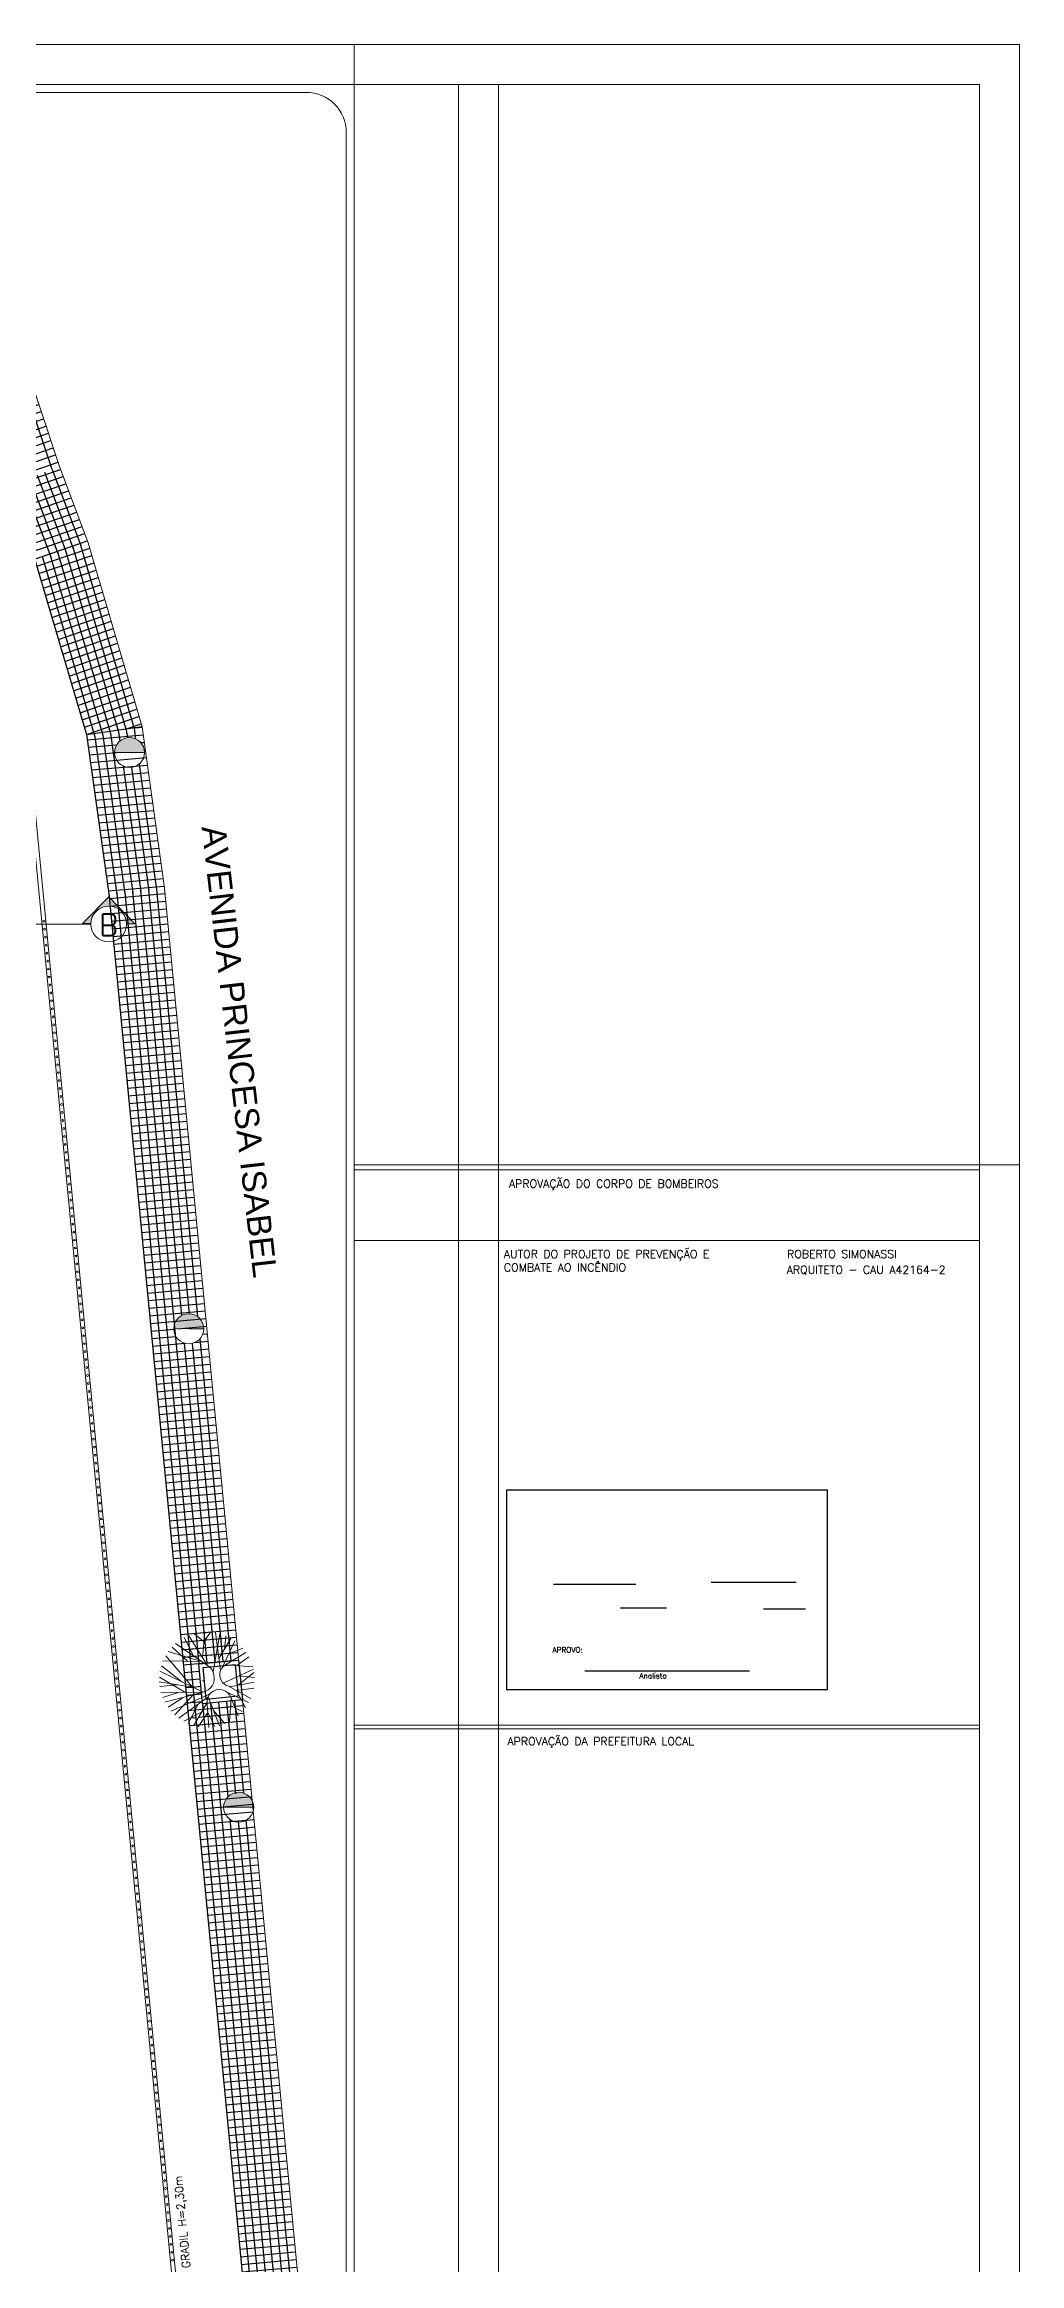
# Model space of a CAD drawing. Header units: millimetres. Extents: x 521 to 1055, y 261 to 520.
# Drawn here: x 757.8 to 782.2, y 464.4 to 519.9 of the extents above; entities that cross this region are included whole.
import ezdxf
from ezdxf.enums import TextEntityAlignment as Align

# ---------------------------------------------------------------- set-up
doc = ezdxf.new("R2010")
doc.units = ezdxf.units.MM
doc.linetypes.add('CONTINU', pattern=[0])
doc.linetypes.add('DASHDOTX2', pattern=[2, 1, -0.5, 0, -0.5])
doc.layers.add('0.1', color=8, linetype='Continuous', lineweight=13)
doc.layers.add('ppci', color=8, linetype='Continuous')
doc.styles.add('ROBERTO', font='swissek.ttf')
doc.styles.add('ROMANS', font='romans')
doc.styles.get("Standard").update_dxf_attribs({"font": 'romans.shx'})
doc.styles.add('tEXTO', font='romans.shx', dxfattribs={"height": 1})
pattern_1 = [(5, (279.22985, 358.23872), (-0.01660317, 0.18977509), [])]

# ---------------------------------------------------------------- blocks, each defined once
blk = doc.blocks.new('Cor-4A')
h = blk.add_hatch(color=1)
edge = h.paths.add_edge_path()
edge.add_line((-0.00005, -0.00732), (-0.00757, 0))
edge.add_line((-0.00757, 0), (-0.00014, 0.00731))
edge.add_line((-0.00014, 0.00731), (-0.00014, 0.005))
edge.add_arc((0, 0), 0.005, 91.62163, 269.46796)
edge.add_line((-0.00005, -0.005), (-0.00005, -0.00732))
at = {"linetype": 'DASHDOTX2'}
blk.add_line((0, 0.03735), (0, 0.005), dxfattribs=at)
at = {"color": 1}
blk.add_lwpolyline([(-0.00005, -0.00732), (-0.00757, 0), (-0.00014, 0.00731), (-0.00014, 0.005, 0.98138), (-0.00005, -0.005)], format="xyb", close=True, dxfattribs=at)
blk.add_circle((0, 0), 0.005, dxfattribs=at)
at = {"color": 3, "style": 'ROMANS'}
blk.add_attdef('O', text='', height=0.006, rotation=90, dxfattribs=at).set_placement((0.00019, 0), align=Align.MIDDLE)
blk = doc.blocks.new('ARV1')
for p, q in [((-0.1407, 1.4161), (0.0989, 1.7605)), ((0.1949, 0.3431), (0.4235, 1.7048)), ((0.4634, 0.4005), (0.2709, 1.7498)), ((0.5923, 1.1492), (0.6377, 1.6415)), ((-0.7238, 0.7245), (-1.2729, 1.2194)), ((-0.5054, 0.9113), (-0.8423, 1.5681)), ((0.4031, 0.8237), (0.8191, 1.5396)), ((0.5168, 0.4952), (0.9711, 1.4544)), ((0.755, 0.9984), (1.2545, 1.1977)), ((1.0437, 0.573), (1.4738, 0.8844)), ((-0.8061, -0.388), (-1.7211, 0.152)), ((0.5591, -0.0523), (1.6313, 0.447)), ((1.095, -0.1252), (1.6493, 0.337)), ((1.1112, 0.2048), (1.6793, 0.1529)), ((-1.0745, -0.1172), (-1.7031, -0.1904)), ((-1.0074, -0.3893), (-1.5974, -0.572)), ((-0.8667, -0.5727), (-1.4069, -0.9182)), ((0.0893, -0.4358), (-1.3067, -1.0613)), ((-0.506, -0.477), (-1.1567, -1.1971)), ((-0.0159, -0.7468), (-0.4854, -1.5654)), ((0.6958, -0.3704), (1.4637, -0.7442)), ((0.7476, -0.1574), (1.5471, -0.5954)), ((0.8557, -0.1699), (1.6686, -0.0184)), ((-0.2148, -1.0934), (-0.845, -1.418)), ((-0.3293, -0.8064), (-0.6899, -1.5051)), ((-0.0071, -0.8135), (0.0586, -1.6373)), ((0.2097, -1.0193), (0.6221, -1.4999)), ((0.83, -0.8592), (1.2412, -1.0601))]:
    blk.add_line(p, q)
for points in [[(-1.1556, 1.349), (-0.0013, 0.5719), (-0.6793, 1.6344)], [(-0.1872, 0.8633), (-0.1108, 1.7737), (-0.1407, 1.4161), (-0.4881, 1.7122)], [(-1.7315, -0.0163), (-0.5369, -0.1994), (-1.4972, 0.9138)], [(-1.4123, 1.0654), (-0.2215, 0.7202), (-1.5994, 0.732)], [(1.365, 1.0398), (0.638, 0.6035), (1.6177, 0.5303)], [(-1.67, -0.3938), (-0.1549, -0.3836), (-1.7076, 0.3652), (-0.9208, -0.0143), (-1.6507, 0.558)], [(-0.1549, -0.3836), (-0.0593, -0.3487), (0.0278, -0.2962), (0.1033, -0.2277), (0.1642, -0.1462), (0.2083, -0.0545), (0.2342, 0.044), (0.2404, 0.1456), (0.2272, 0.2464), (0.1949, 0.3431), (0.1448, 0.4315), (0.0786, 0.5088), (-0.0013, 0.5719)], [(0.8557, -0.1699), (0.7651, -0.1613), (0.679, -0.1335), (0.6007, -0.0877), (0.5344, -0.0259), (0.483, 0.0489), (0.4489, 0.1331), (0.434, 0.2225), (0.439, 0.3131), (0.4634, 0.4005), (0.5062, 0.4804), (0.5654, 0.5493), (0.638, 0.6035)], [(-0.1549, -0.3836), (-0.1549, -0.3836), (-1.526, -0.748)], [(-1.0233, -1.3179), (0.0189, -0.5497), (0.436, -1.5757)], [(0.849, -0.5865), (0.8014, -0.4854), (0.7301, -0.3991), (0.6394, -0.3338), (0.5353, -0.2931), (0.4242, -0.2796), (0.3134, -0.2945), (0.2099, -0.3365), (0.12, -0.4031), (0.0498, -0.4901), (0.0033, -0.5918), (-0.016, -0.702), (-0.0071, -0.8135)], [(1.1033, -1.2124), (0.849, -0.5865), (0.79, -1.4316)], [(1.36, -0.9289), (1.0306, -0.3125), (1.6553, -0.2288)], [(-0.3231, -1.6133), (0.0157, -1.1009), (0.262, -1.6039)]]:
    blk.add_lwpolyline(points)

msp = doc.modelspace()

# ---------------------------------------------------------------- hatches: boundary and pattern name
at = {"layer": '0.1', "linetype": 'CONTINU', "lineweight": -2}
h = msp.add_hatch(dxfattribs=at)
h.set_pattern_fill('LINE,_O', color=8, scale=0.06, angle=19, double=1)
h.set_pattern_definition([(19, (279.22985, 358.23872), (-0.06202073, 0.18012129), [])])
h.paths.add_polyline_path([(758.71116, 507.3665), (757.99648, 509.26674), (757.30086, 511.34994), (757.06847, 511.465), (757.08279, 511.6558), (757.06065, 511.70348), (756.44924, 511.49932), (756.15506, 510.99259), (756.85707, 508.89023), (757.55726, 507.037), (758.8614, 502.62919), (760.04597, 502.80078)])
h.paths.add_polyline_path([(756.4977, 511.29858), (756.49768, 511.2989), (756.4976, 511.29879)], flags=16)
h.paths.add_polyline_path([(758.90101, 507.42986), (758.18499, 509.33364), (757.43433, 511.58172), (757.18189, 511.70624), (757.99648, 509.26674), (758.71116, 507.3665), (760.04597, 502.80078), (760.24588, 502.82973)])
h = msp.add_hatch(dxfattribs=at)
h.set_pattern_fill('LINE,_O', color=8, scale=0.06, angle=5, double=1)
h.set_pattern_definition(pattern_1)
h.paths.add_polyline_path([(760.24588, 502.82973), (758.86032, 502.62903), (759.34221, 499.17606), (760.82237, 498.65446), (760.80871, 498.79672)])
h.paths.add_polyline_path([(759.55952, 502.19133), (759.93451, 502.18936), (760.30951, 502.18739, 1)], flags=16)
h.paths.add_polyline_path([(760.61442, 498.72774), (759.34221, 499.17606), (759.41805, 498.63259), (760.01128, 492.49108), (761.11025, 493.5622)])
h.paths.add_polyline_path([(760.82237, 498.65446), (760.61442, 498.72774), (761.11025, 493.5622), (761.29398, 493.74128)])
at = {"layer": '0.1'}
for points in [[(759.55952, 502.19133), (759.93451, 502.18936), (760.30951, 502.18739, 1)], [(761.03794, 487.79137), (761.41294, 487.7894), (761.78793, 487.78743, 1)], [(762.28519, 475.83465), (762.66018, 475.83269), (763.03518, 475.83072, 1)]]:
    msp.add_hatch(color=8, dxfattribs=at).paths.add_polyline_path(points)
at = {"layer": '0.1', "linetype": 'CONTINU', "lineweight": -2}
h = msp.add_hatch(dxfattribs=at)
h.set_pattern_fill('LINE,_O', color=8, scale=0.06, angle=5, double=1)
h.set_pattern_definition(pattern_1)
h.paths.add_polyline_path([(761.11025, 493.5622), (760.01128, 492.49108), (760.24076, 490.11536), (761.49556, 489.54804)])
h.paths.add_polyline_path([(761.29398, 493.74128), (761.11025, 493.5622), (761.49556, 489.54804), (761.7056, 489.45308)])
h.paths.add_polyline_path([(761.7056, 489.45308), (760.24076, 490.11536), (761.11014, 481.11485), (762.4164, 482.04805)])
h.paths.add_polyline_path([(761.78793, 487.78743), (761.41294, 487.7894), (761.03794, 487.79137, 1)], flags=16)
h = msp.add_hatch(dxfattribs=at)
h.set_pattern_fill('LINE,_O', color=8, scale=0.06, angle=5, double=1)
h.set_pattern_definition(pattern_1)
h.paths.add_polyline_path([(762.22837, 481.91372), (761.11014, 481.11485), (761.23569, 479.81507), (761.73103, 479.4778), (761.73113, 479.47777), (761.73107, 479.47777), (761.80393, 479.42817), (762.06294, 479.45303), (762.1292, 479.8354), (762.16869, 479.54785), (762.41523, 479.96706)])
h.paths.add_polyline_path([(761.79025, 479.9646), (761.79018, 479.96466), (761.79016, 479.96448)], flags=16)
h.paths.add_polyline_path([(762.4164, 482.04805), (762.22837, 481.91372), (762.44283, 479.67958), (762.63644, 479.75566)])
h.paths.add_polyline_path([(761.53826, 478.11119), (761.47809, 478.08059), (761.41491, 477.95973), (762.1858, 469.9789), (763.54547, 470.28552), (762.92259, 476.7746)])
h.paths.add_polyline_path([(762.57405, 478.31256), (762.46134, 478.36836), (762.47029, 478.48754), (761.87357, 478.43026), (761.87558, 478.40341), (761.89058, 478.20194), (761.89048, 478.20215), (761.71532, 477.94024), (762.70115, 476.98841)])
h.paths.add_polyline_path([(762.76167, 478.45111), (762.72932, 478.5124), (762.55646, 478.49581), (762.57395, 478.31359), (762.57444, 478.31237), (762.57405, 478.31256), (762.70115, 476.98841), (762.92259, 476.7746)])
h.paths.add_polyline_path([(763.02234, 475.7354, -0.20209674), (762.84349, 475.50554), (763.34881, 470.24117), (763.54547, 470.28552)])
h = msp.add_hatch(dxfattribs=at)
h.set_pattern_fill('LINE,_O', color=8, scale=0.06, angle=5, double=1)
h.set_pattern_definition(pattern_1)
h.paths.add_polyline_path([(761.66457, 479.41479), (761.80393, 479.42817), (761.73107, 479.47777), (761.26765, 479.48418), (761.3078, 479.06858), (761.50696, 478.83525), (761.73069, 478.7259)])
h.paths.add_polyline_path([(761.23569, 479.81507), (761.25467, 479.61861), (761.73103, 479.4778)], flags=16)
h.paths.add_polyline_path([(761.25467, 479.61861), (761.25702, 479.59423), (761.37954, 479.48263), (761.73107, 479.47777), (761.73103, 479.4778)], flags=17)
h.paths.add_polyline_path([(762.1292, 479.8354), (762.16869, 479.54785), (762.41523, 479.96706), (762.22837, 481.91372), (761.11014, 481.11485), (761.23569, 479.81507), (761.73103, 479.4778), (761.73113, 479.47777), (761.73107, 479.47777), (761.80393, 479.42817), (762.06294, 479.45303)])
h.paths.add_polyline_path([(761.79016, 479.96448), (761.79025, 479.9646), (761.79018, 479.96466)], flags=16)
h.paths.add_polyline_path([(762.43917, 479.71764), (762.41523, 479.96706), (762.16869, 479.54785), (762.18016, 479.46429), (762.32418, 479.47811)])
h.paths.add_polyline_path([(762.44283, 479.67958), (762.41581, 479.66897), (762.32418, 479.47811), (762.46091, 479.49123)])
h.paths.add_polyline_path([(762.63644, 479.75566), (762.44283, 479.67958), (762.46091, 479.49123), (762.50531, 479.4955), (762.65301, 479.58308)])
h.paths.add_polyline_path([(762.1292, 479.8354), (762.06294, 479.45303), (762.18016, 479.46429)], flags=16)
h.paths.add_polyline_path([(761.89056, 478.20226), (761.87558, 478.40341), (761.87357, 478.43026), (761.85721, 478.42869), (761.62453, 478.02789), (761.71532, 477.94024)])
h.paths.add_polyline_path([(761.89058, 478.20194), (761.89048, 478.20215), (761.71532, 477.94024), (762.70115, 476.98841), (762.57405, 478.31256), (762.46134, 478.36836), (762.47029, 478.48754), (761.87357, 478.43026), (761.87558, 478.40341)])
h.paths.add_polyline_path([(761.85721, 478.42869), (761.76012, 478.41937), (761.7538, 478.48522), (761.65009, 478.40961), (761.5089, 478.13953), (761.53826, 478.11119), (761.72927, 478.2083)])
h.paths.add_polyline_path([(761.65009, 478.40961), (761.41026, 478.23477), (761.5089, 478.13953)])
h.paths.add_polyline_path([(761.7538, 478.48522), (761.74477, 478.57923), (761.37101, 478.41412), (761.38608, 478.25812), (761.41026, 478.23477)])
h.paths.add_polyline_path([(761.74477, 478.57923), (761.73371, 478.69448), (761.52766, 478.64087), (761.36619, 478.46405), (761.37101, 478.41412)])
h.paths.add_polyline_path([(761.52766, 478.64087), (761.35349, 478.59556), (761.36619, 478.46405)])
h.paths.add_polyline_path([(761.73371, 478.69448), (761.73272, 478.70482), (761.34299, 478.70424), (761.35349, 478.59556)])
h.paths.add_polyline_path([(761.50702, 478.83521), (761.32759, 478.86368), (761.34299, 478.70424), (761.73272, 478.70482), (761.73069, 478.7259)])
h = msp.add_hatch(dxfattribs=at)
h.set_pattern_fill('LINE,_O', color=8, scale=0.06, angle=5, double=1)
h.set_pattern_definition(pattern_1)
h.paths.add_polyline_path([(763.02234, 475.7354, -0.20209674), (762.84349, 475.50554), (763.34881, 470.24117), (763.54547, 470.28552)])
h = msp.add_hatch(dxfattribs=at)
h.set_pattern_fill('LINE,_O', color=8, scale=0.06, angle=5, double=1)
h.set_pattern_definition(pattern_1)
h.paths.add_polyline_path([(763.34881, 470.24117), (762.1858, 469.9789), (762.75439, 464.09238), (764.0931, 462.48721)])
h.paths.add_polyline_path([(763.54547, 470.28552), (763.34881, 470.24117), (764.0931, 462.48721), (764.32016, 462.21496)])

# ---------------------------------------------------------------- linework, layer by layer
at = {"layer": '0.1', "color": 8}
for p, q in [((765.54805, 519.88495), (765.54805, 435.88495)), ((755.06245, 518.68495), (758.18499, 509.33364)), ((768.14805, 518.88495), (768.14805, 442.88495)), ((769.14805, 518.88495), (769.14805, 442.88495)), ((758.18499, 509.33364), (758.90101, 507.42986)), ((758.90101, 507.42986), (760.24588, 502.82973)), ((761.80686, 455.64707), (757.12968, 504.36874)), ((761.90935, 455.62598), (757.22708, 504.4006)), ((760.24588, 502.82973), (760.80871, 498.79672)), ((759.93451, 502.18936), (759.55952, 502.19133)), ((759.93451, 502.18936), (760.30951, 502.18739)), ((760.80871, 498.79672), (765.06025, 454.50479)), ((765.54805, 491.88495), (781.16805, 491.88495)), ((765.54805, 491.75733), (781.16805, 491.75733)), ((781.16805, 491.88495), (782.16805, 491.88495)), ((781.16805, 491.88495), (782.16805, 491.88495)), ((765.54805, 489.99495), (781.16805, 489.99495)), ((761.41294, 487.7894), (761.03794, 487.79137)), ((761.41294, 487.7894), (761.78793, 487.78743)), ((765.54805, 477.88495), (781.16805, 477.88495)), ((765.54805, 477.79352), (781.16805, 477.79352)), ((762.66018, 475.83269), (762.28519, 475.83465)), ((762.66018, 475.83269), (763.03518, 475.83072))]:
    msp.add_line(p, q, dxfattribs=at)
at = {"layer": '0.1', "color": 8, "linetype": 'CONTINU', "lineweight": -2}
for p, q in [((757.17056, 511.74018), (757.99529, 509.2703)), ((757.6234, 509.12243), (758.33942, 507.21864)), ((757.8106, 509.19283), (758.52661, 507.28905)), ((757.9978, 509.26324), (758.71381, 507.35945)), ((757.249, 508.98161), (757.96502, 507.07783)), ((757.4362, 509.05202), (758.15222, 507.14823)), ((757.55726, 507.037), (758.85932, 502.63623)), ((757.74922, 507.09313), (759.06951, 502.5771)), ((757.94119, 507.14925), (759.26557, 502.6192)), ((758.13315, 507.20537), (759.46163, 502.66131)), ((758.32512, 507.26149), (759.65769, 502.70341)), ((758.51708, 507.31761), (759.85375, 502.74552)), ((758.70904, 507.37373), (760.04982, 502.78763)), ((758.85932, 502.63623), (759.42215, 498.60322)), ((760.24588, 502.82973), (758.86032, 502.62903)), ((759.06951, 502.5771), (759.62023, 498.63086)), ((759.26557, 502.6192), (759.81831, 498.6585)), ((759.46163, 502.66131), (760.01639, 498.68615)), ((759.65769, 502.70341), (759.68978, 502.47349)), ((759.85375, 502.74552), (759.8796, 502.56032)), ((760.04982, 502.78763), (760.0854, 502.53266)), ((760.17362, 501.90048), (760.61063, 498.76908)), ((759.77692, 501.84908), (760.21447, 498.71379)), ((759.98326, 501.81754), (760.41255, 498.74144)), ((759.41512, 498.66295), (763.71937, 454.10223)), ((759.6142, 498.68206), (761.61013, 477.88874)), ((759.81329, 498.70117), (761.66457, 479.41479)), ((760.01237, 498.72028), (761.86365, 479.4339)), ((760.21146, 498.73939), (761.23106, 488.11734)), ((760.41054, 498.7585), (761.42749, 488.16412)), ((760.60963, 498.77761), (761.6354, 488.09129)), ((761.68876, 487.53534), (762.46091, 479.49123)), ((761.29676, 487.43285), (762.06274, 479.45301)), ((761.4985, 487.42429), (762.26182, 479.47212)), ((761.76012, 478.41937), (761.98157, 476.11229)), ((761.9592, 478.43848), (762.24623, 475.44821)), ((762.15829, 478.45759), (762.38572, 476.08822)), ((762.35737, 478.4767), (762.57883, 476.16962)), ((762.55646, 478.49581), (762.77791, 476.18873)), ((761.60767, 477.91441), (761.78249, 476.09318)), ((761.77624, 476.10259), (763.87275, 454.31729)), ((761.98157, 476.11229), (764.07065, 454.34854)), ((762.24623, 475.44821), (764.26857, 454.37979)), ((762.43934, 475.52961), (764.46649, 454.41104)), ((762.6444, 475.48643), (764.66441, 454.44229)), ((762.84349, 475.50554), (764.86233, 454.47354))]:
    msp.add_line(p, q, dxfattribs=at)
at = {"layer": '0.1', "color": 8}
for points in [[(782.16805, 519.88495), (655.96365, 519.88495), (655.96365, 435.88495), (782.16805, 435.88495)], [(658.46365, 436.88495), (658.46365, 518.88495), (781.16805, 518.88495), (781.16805, 436.88495)]]:
    msp.add_lwpolyline(points, close=True, dxfattribs=at)
msp.add_lwpolyline([(765.34805, 517.68495, 0.41421356), (764.34805, 518.68495), (659.66365, 518.68495, 0.41421356), (658.66365, 517.68495), (658.66365, 444.08495, 0.41421356), (659.66365, 443.08495), (764.34805, 443.08495, 0.41421356), (765.34805, 444.08495)], format="xyb", close=True, dxfattribs=at)
at = {"layer": '0.1', "color": 8, "linetype": 'CONTINU', "lineweight": -2}
for points in [[(762.65999, 479.51034), (762.75554, 478.51492), (761.76012, 478.41937), (761.66457, 479.41479), (762.65999, 479.51034)], [(762.57, 479.40125), (762.64644, 478.60491), (761.8501, 478.52847), (761.77366, 479.32481), (762.57, 479.40125)]]:
    msp.add_lwpolyline(points, dxfattribs=at)
at = {"layer": '0.1', "color": 8}
for centre, radius in [((759.93451, 502.18936), 0.375), ((757.79381, 497.97387), 0.0225), ((757.81293, 497.77469), 0.0225), ((757.83205, 497.5755), 0.0225), ((757.85117, 497.37631), 0.0225), ((757.87029, 497.17712), 0.0225), ((757.88941, 496.97794), 0.0225), ((757.90854, 496.77875), 0.0225), ((757.92766, 496.57956), 0.0225), ((757.94678, 496.38037), 0.0225), ((757.9659, 496.18119), 0.0225), ((757.98502, 495.982), 0.0225), ((758.00414, 495.78281), 0.0225), ((758.02327, 495.58362), 0.0225), ((758.04239, 495.38443), 0.0225), ((758.06151, 495.18525), 0.0225), ((758.08063, 494.98606), 0.0225), ((758.09975, 494.78687), 0.0225), ((758.11887, 494.58768), 0.0225), ((758.13799, 494.3885), 0.0225), ((758.15712, 494.18931), 0.0225), ((758.17624, 493.99012), 0.0225), ((758.19536, 493.79093), 0.0225), ((758.21448, 493.59175), 0.0225), ((758.2336, 493.39256), 0.0225), ((758.25272, 493.19337), 0.0225), ((758.27185, 492.99418), 0.0225), ((758.29097, 492.795), 0.0225), ((758.31009, 492.59581), 0.0225), ((758.32921, 492.39662), 0.0225), ((758.34833, 492.19743), 0.0225), ((758.36745, 491.99825), 0.0225), ((758.38658, 491.79906), 0.0225), ((758.4057, 491.59987), 0.0225), ((758.42482, 491.40068), 0.0225), ((758.44394, 491.20149), 0.0225), ((758.46306, 491.00231), 0.0225), ((758.48218, 490.80312), 0.0225), ((758.50131, 490.60393), 0.0225), ((758.52043, 490.40474), 0.0225), ((758.53955, 490.20556), 0.0225), ((758.55867, 490.00637), 0.0225), ((758.57779, 489.80718), 0.0225), ((758.59691, 489.60799), 0.0225), ((758.61603, 489.40881), 0.0225), ((758.63516, 489.20962), 0.0225), ((758.65428, 489.01043), 0.0225), ((758.6734, 488.81124), 0.0225), ((758.69252, 488.61206), 0.0225), ((758.71164, 488.41287), 0.0225), ((758.73076, 488.21368), 0.0225), ((758.74989, 488.01449), 0.0225), ((761.41294, 487.7894), 0.375), ((758.76901, 487.8153), 0.0225), ((758.78813, 487.61612), 0.0225), ((758.80725, 487.41693), 0.0225), ((758.82637, 487.21774), 0.0225), ((758.84549, 487.01855), 0.0225), ((758.86462, 486.81937), 0.0225), ((758.88374, 486.62018), 0.0225), ((758.90286, 486.42099), 0.0225), ((758.92198, 486.2218), 0.0225), ((758.9411, 486.02262), 0.0225), ((758.96022, 485.82343), 0.0225), ((758.97935, 485.62424), 0.0225), ((758.99847, 485.42505), 0.0225), ((759.01759, 485.22587), 0.0225), ((759.03671, 485.02668), 0.0225), ((759.05583, 484.82749), 0.0225), ((759.07495, 484.6283), 0.0225), ((759.09407, 484.42912), 0.0225), ((759.1132, 484.22993), 0.0225), ((759.13232, 484.03074), 0.0225), ((759.15144, 483.83155), 0.0225), ((759.17056, 483.63236), 0.0225), ((759.18968, 483.43318), 0.0225), ((759.2088, 483.23399), 0.0225), ((759.22793, 483.0348), 0.0225), ((759.24705, 482.83561), 0.0225), ((759.26617, 482.63643), 0.0225), ((759.28529, 482.43724), 0.0225), ((759.30441, 482.23805), 0.0225), ((759.32353, 482.03886), 0.0225), ((759.34266, 481.83968), 0.0225), ((759.36178, 481.64049), 0.0225), ((759.3809, 481.4413), 0.0225), ((759.40002, 481.24211), 0.0225), ((759.41914, 481.04293), 0.0225), ((759.43826, 480.84374), 0.0225), ((759.45739, 480.64455), 0.0225), ((759.47651, 480.44536), 0.0225), ((759.49563, 480.24617), 0.0225), ((759.51475, 480.04699), 0.0225), ((759.53387, 479.8478), 0.0225), ((759.55299, 479.64861), 0.0225), ((759.57211, 479.44942), 0.0225), ((759.59124, 479.25024), 0.0225), ((759.61036, 479.05105), 0.0225), ((759.62948, 478.85186), 0.0225), ((759.6486, 478.65267), 0.0225), ((759.66772, 478.45349), 0.0225), ((759.68684, 478.2543), 0.0225), ((759.70597, 478.05511), 0.0225), ((759.72509, 477.85592), 0.0225), ((759.74421, 477.65674), 0.0225), ((759.76333, 477.45755), 0.0225), ((759.78245, 477.25836), 0.0225), ((759.80157, 477.05917), 0.0225), ((759.8207, 476.85999), 0.0225), ((759.83982, 476.6608), 0.0225), ((759.85894, 476.46161), 0.0225), ((759.87806, 476.26242), 0.0225), ((759.89718, 476.06323), 0.0225), ((759.9163, 475.86405), 0.0225), ((762.66018, 475.83269), 0.375), ((759.93543, 475.66486), 0.0225), ((759.95455, 475.46567), 0.0225), ((759.97367, 475.26648), 0.0225), ((759.99279, 475.0673), 0.0225), ((760.01191, 474.86811), 0.0225), ((760.03103, 474.66892), 0.0225), ((760.05015, 474.46973), 0.0225), ((760.06928, 474.27055), 0.0225), ((760.0884, 474.07136), 0.0225), ((760.10752, 473.87217), 0.0225), ((760.12664, 473.67298), 0.0225), ((760.14576, 473.4738), 0.0225), ((760.16488, 473.27461), 0.0225), ((760.18401, 473.07542), 0.0225), ((760.20313, 472.87623), 0.0225), ((760.22225, 472.67704), 0.0225), ((760.24137, 472.47786), 0.0225), ((760.26049, 472.27867), 0.0225), ((760.27961, 472.07948), 0.0225), ((760.29874, 471.88029), 0.0225), ((760.31786, 471.68111), 0.0225), ((760.33698, 471.48192), 0.0225), ((760.3561, 471.28273), 0.0225), ((760.37522, 471.08354), 0.0225), ((760.39434, 470.88436), 0.0225), ((760.41347, 470.68517), 0.0225), ((760.43259, 470.48598), 0.0225), ((760.45171, 470.28679), 0.0225), ((760.47083, 470.08761), 0.0225), ((760.48995, 469.88842), 0.0225), ((760.50907, 469.68923), 0.0225), ((760.52819, 469.49004), 0.0225), ((760.54732, 469.29086), 0.0225), ((760.56644, 469.09167), 0.0225), ((760.58556, 468.89248), 0.0225), ((760.60468, 468.69329), 0.0225), ((760.6238, 468.4941), 0.0225), ((760.64292, 468.29492), 0.0225), ((760.66205, 468.09573), 0.0225), ((760.68117, 467.89654), 0.0225), ((760.70029, 467.69735), 0.0225), ((760.71941, 467.49817), 0.0225), ((760.73853, 467.29898), 0.0225), ((760.75765, 467.09979), 0.0225), ((760.77678, 466.9006), 0.0225), ((760.7959, 466.70142), 0.0225), ((760.81502, 466.50223), 0.0225), ((760.83414, 466.30304), 0.0225), ((760.85326, 466.10385), 0.0225), ((760.87238, 465.90467), 0.0225), ((760.89151, 465.70548), 0.0225), ((760.91063, 465.50629), 0.0225), ((760.92975, 465.3071), 0.0225), ((760.94887, 465.10791), 0.0225), ((760.96799, 464.90873), 0.0225), ((760.98711, 464.70954), 0.0225), ((761.00624, 464.51035), 0.0225)]:
    msp.add_circle(centre, radius, dxfattribs=at)
at = {"layer": '0.1', "color": 8, "linetype": 'Continuous'}
msp.add_point((761.76876, 478.99341), dxfattribs=at)
at = {"layer": 'ppci', "color": 10, "linetype": 'Continuous'}
for p, q in [((769.35805, 483.76199), (777.35805, 483.76199)), ((769.35805, 478.76199), (769.35805, 483.76199)), ((777.35805, 483.76199), (777.35805, 478.76199)), ((770.52584, 481.40737), (772.57919, 481.40737)), ((774.4661, 481.45803), (776.58836, 481.45803)), ((772.20025, 480.81388), (773.34784, 480.81388)), ((775.76878, 480.79032), (776.82206, 480.79032)), ((771.306, 479.24246), (775.42475, 479.24246)), ((777.35805, 478.76199), (769.35805, 478.76199))]:
    msp.add_line(p, q, dxfattribs=at)

# ---------------------------------------------------------------- block references
at = {"layer": '0.1', "color": 8}
ref = msp.add_blockref('Cor-4A', (759.41346, 497.90205), dxfattribs=dict(at, xscale=-89.59999999999991, yscale=89.59999999999997, zscale=89.60000000000001, rotation=90))
ref.add_attrib('O', 'B', dxfattribs={"layer": '0', "color": 3, "height": 0.5376, "rotation": 180, "style": 'ROMANS', "text_generation_flag": 2}).set_placement((759.41346, 497.88466), align=Align.MIDDLE)
at = {"layer": '0.1', "color": 8, "linetype": 'Continuous', "xscale": 0.6999999999999911, "yscale": 0.6999999999999911, "zscale": 0.6999999999999911, "rotation": 359.6992061989453}
msp.add_blockref('ARV1', (761.88354, 478.97283), dxfattribs=at)

# ---------------------------------------------------------------- texts
at = {"layer": '0.1', "color": 8, "style": 'ROBERTO'}
msp.add_text('AVENIDA PRINCESA ISABEL', height=0.6, rotation=276.555058, dxfattribs=at).set_placement((761.73383, 500.32825))
at = {"layer": '0.1', "color": 8, "style": 'ROMANS'}
for s, p in [('APROVAÇÃO DO CORPO DE BOMBEIROS', (769.41118, 491.31483)), ('ROBERTO SIMONASSI', (776.35978, 489.55691)), ('ARQUITETO - CAU A42164-2', (776.35099, 489.16367)), ('APROVAÇÃO DA PREFEITURA LOCAL', (769.37439, 477.37917))]:
    msp.add_text(s, height=0.2, dxfattribs=at).set_placement(p)
at = {"layer": '0.1', "color": 8}
msp.add_text('GRADIL H=2,30m', height=0.2, rotation=95.299603, dxfattribs=at).set_placement((761.45378, 464.32414))
at = {"layer": '0.1', "color": 8, "insert": (769.28584, 489.75486), "char_height": 0.2, "width": 5.6527095, "attachment_point": 1, "style": 'ROMANS'}
msp.add_mtext('AUTOR DO PROJETO DE PREVENÇÃO E COMBATE AO INCÊNDIO', dxfattribs=at)
at = {"layer": 'ppci', "color": 10, "linetype": 'Continuous', "char_height": 0.133082, "attachment_point": 1, "style": 'tEXTO'}
for s, insert in [('APROVO: ', (770.50166, 479.83148)), ('Analista', (772.67088, 479.18541))]:
    msp.add_mtext_dynamic_manual_height_columns(s, width=6.9290278, gutter_width=20, heights=[0], dxfattribs=dict(at, insert=insert))

doc.saveas('drawing.dxf')
